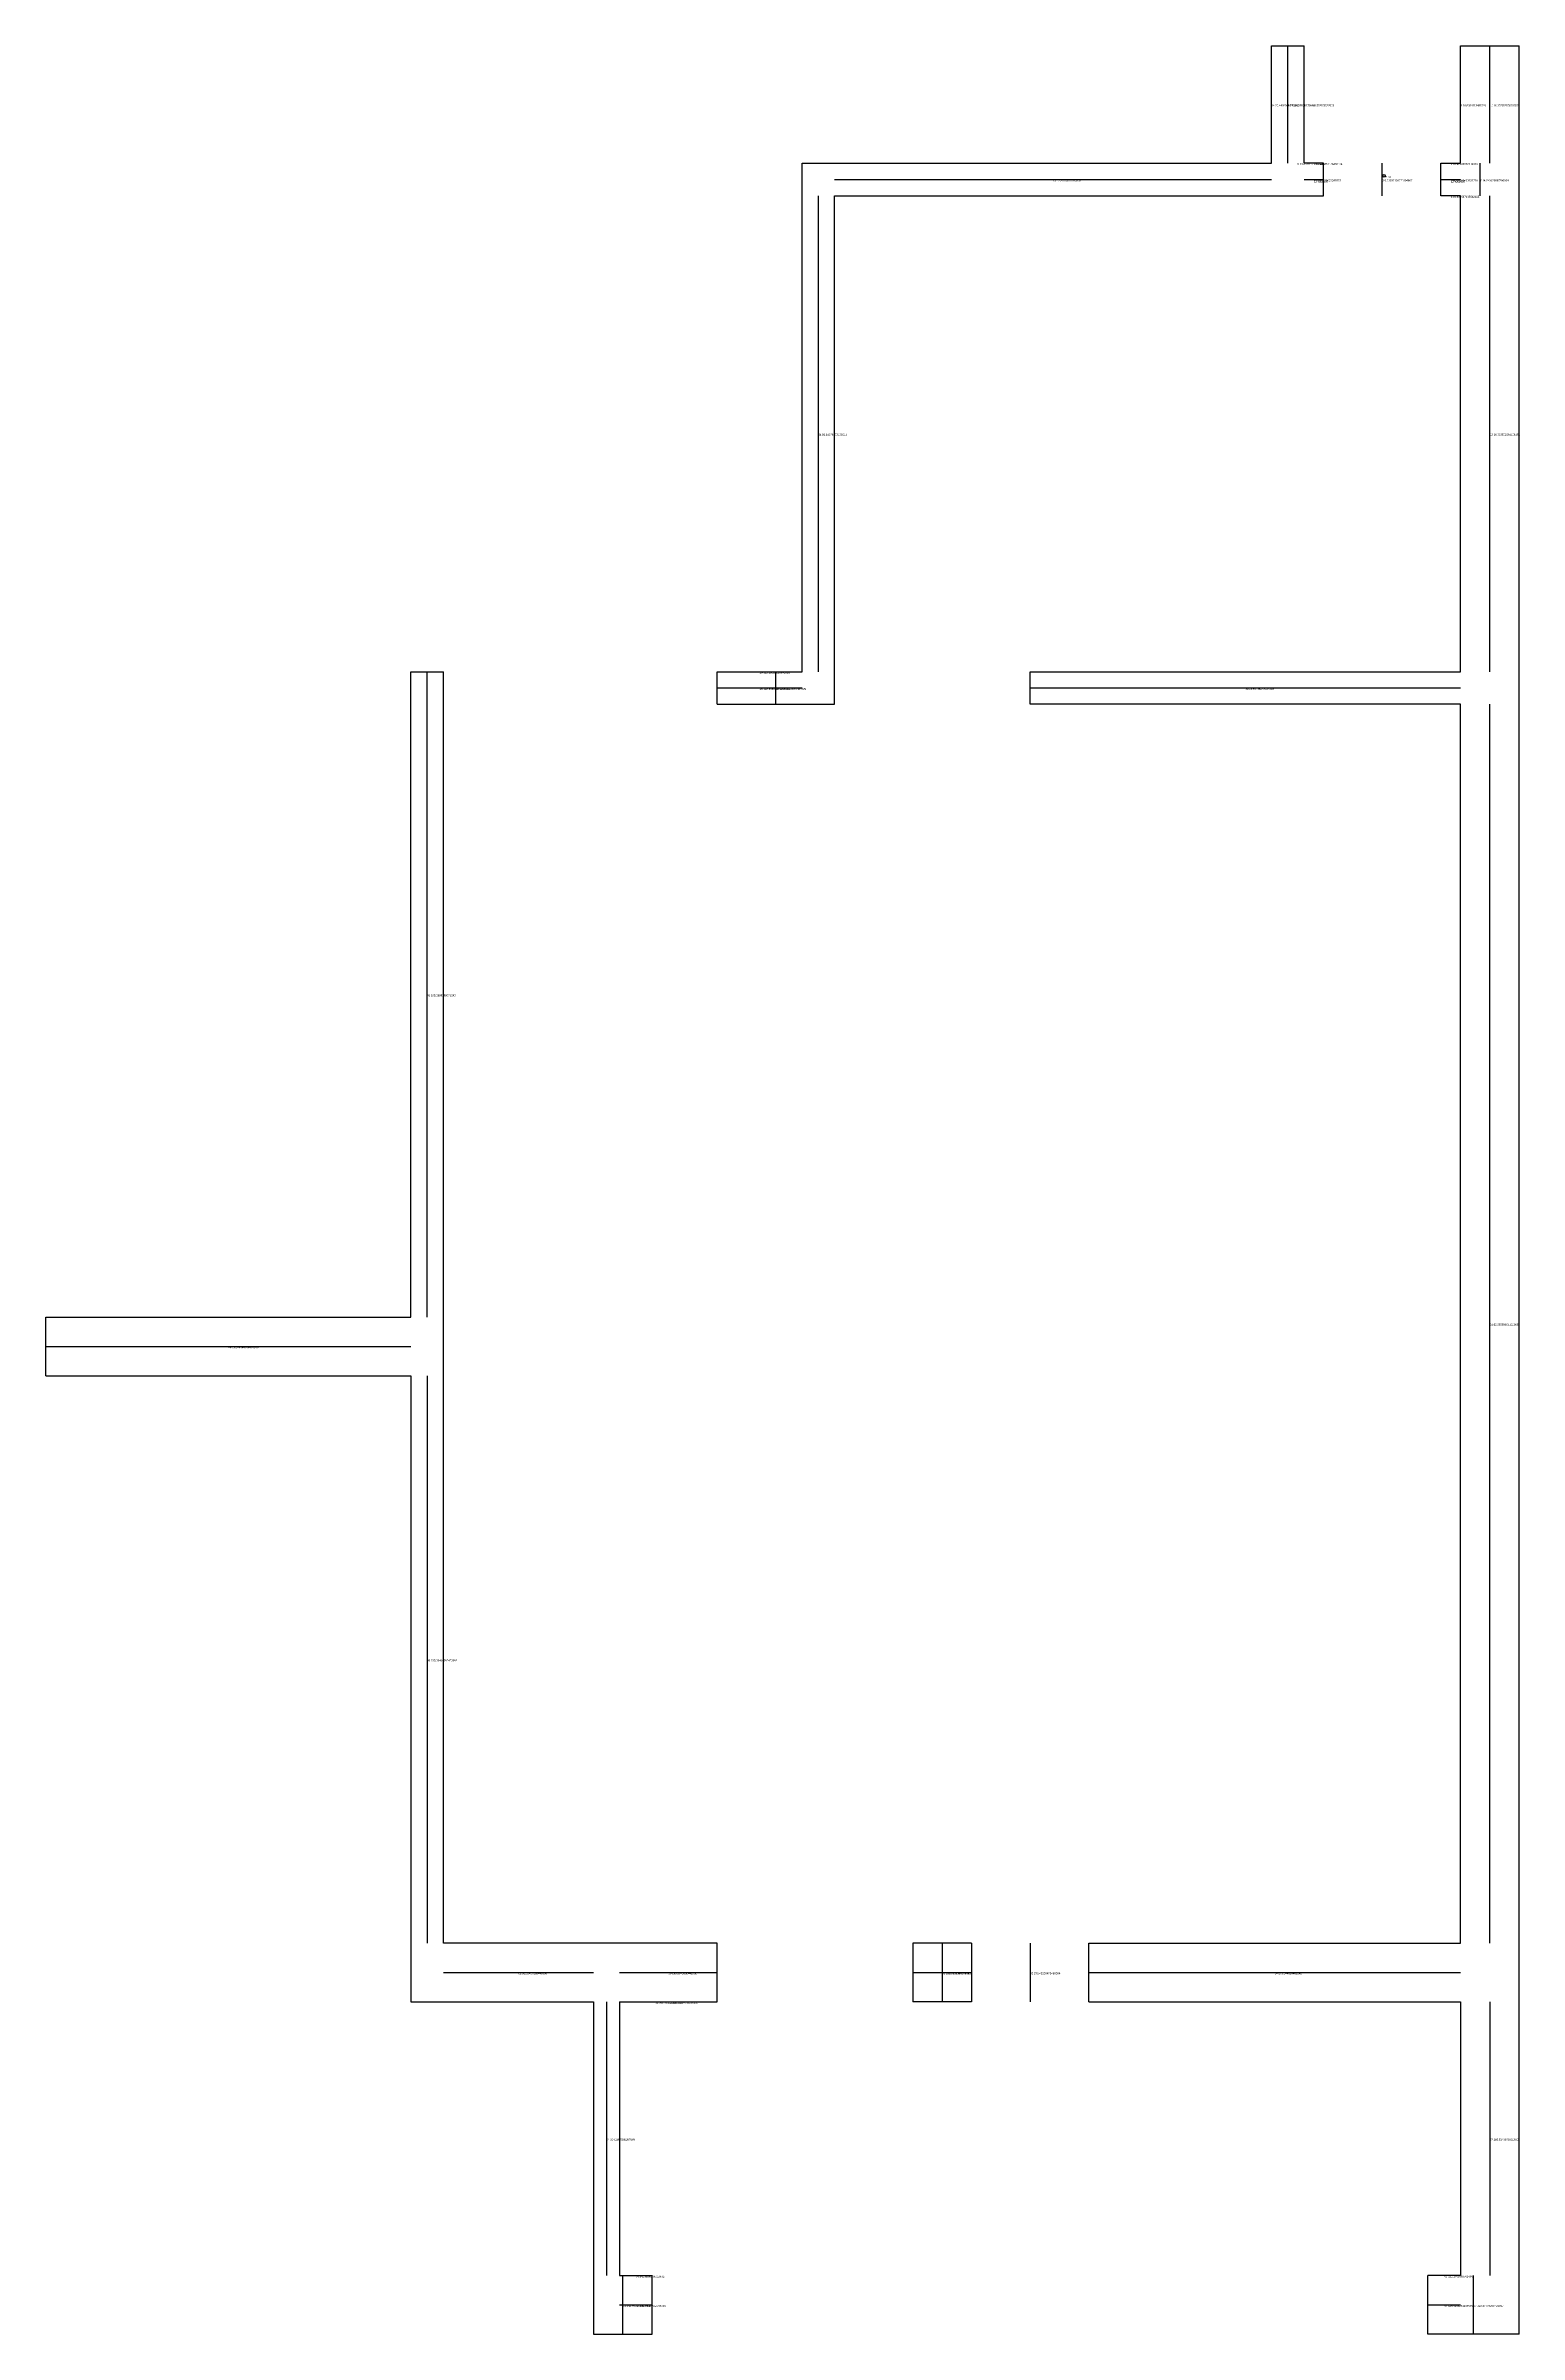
# Model space of a CAD drawing. Header units: metres. Extents: x 328 to 784, y 390 to 981.
# Drawn here: x 558 to 784, y 390 to 741 of the extents above; entities that cross this region are included whole.
import ezdxf

# ---------------------------------------------------------------- set-up
doc = ezdxf.new("R2010")
doc.units = ezdxf.units.M

msp = doc.modelspace()

# ---------------------------------------------------------------- linework, layer by layer
at = {"layer": 'centrelines'}
for p, q in [((748.5, 723), (748.5, 741)), ((779.5, 723), (779.5, 741)), ((746, 732), (746, 732)), ((751, 732), (751, 732)), ((775, 732), (775, 732)), ((679, 720.5), (746, 720.5)), ((750, 723), (750, 723)), ((751, 720.5), (754, 720.5)), ((752.5, 723), (752.5, 723)), ((763, 718), (763, 723)), ((772, 720.5), (775, 720.5)), ((773.5, 723), (773.5, 723)), ((778, 718), (778, 723)), ((676.5, 645), (676.5, 718)), ((773.5, 718), (773.5, 718)), ((779.5, 645), (779.5, 718)), ((616.5, 546), (616.5, 645)), ((661, 642.5), (674, 642.5)), ((667.5, 645), (667.5, 645)), ((670, 640), (670, 645)), ((709, 642.5), (775, 642.5)), ((779.5, 450), (779.5, 640)), ((558, 541.5), (614, 541.5)), ((616.5, 537), (616.5, 450)), ((695.5, 450), (695.5, 441)), ((709, 450), (709, 441)), ((619, 445.5), (642, 445.5)), ((646, 445.5), (661, 445.5)), ((691, 445.5), (700, 445.5)), ((718, 445.5), (775, 445.5)), ((644, 441), (644, 399)), ((651.5, 441), (651.5, 441)), ((653.5, 441), (653.5, 441)), ((779.5, 441), (779.5, 399)), ((646.5, 390), (646.5, 399)), ((648.5, 399), (648.5, 399)), ((772.5, 399), (772.5, 399)), ((777, 390), (777, 399)), ((646, 394.5), (651, 394.5)), ((770, 394.5), (775, 394.5))]:
    msp.add_line(p, q, dxfattribs=at)
at = {"layer": 'entity_location'}
msp.add_circle((763.26, 721.04), 0.2, dxfattribs=at)
at = {"layer": 'wall'}
for p, q in [((746, 723), (746, 741)), ((746, 741), (751, 741)), ((751, 723), (751, 741)), ((775, 723), (775, 741)), ((775, 741), (784, 741)), ((784, 390), (784, 741)), ((674, 645), (674, 723)), ((674, 723), (746, 723)), ((754, 723), (751, 723)), ((754, 718), (754, 723)), ((772, 718), (772, 723)), ((772, 723), (775, 723)), ((679, 640), (679, 718)), ((679, 718), (754, 718)), ((775, 718), (772, 718)), ((775, 645), (775, 718)), ((614, 546), (614, 645)), ((614, 645), (619, 645)), ((619, 450), (619, 645)), ((661, 640), (661, 645)), ((661, 645), (674, 645)), ((709, 640), (709, 645)), ((709, 645), (775, 645)), ((661, 640), (679, 640)), ((775, 640), (709, 640)), ((775, 450), (775, 640)), ((558, 537), (558, 546)), ((558, 546), (614, 546)), ((558, 537), (614, 537)), ((614, 537), (614, 441)), ((661, 450), (619, 450)), ((661, 441), (661, 450)), ((700, 450), (691, 450)), ((691, 450), (691, 441)), ((700, 450), (700, 441)), ((718, 441), (718, 450)), ((718, 450), (775, 450)), ((614, 441), (642, 441)), ((642, 441), (642, 390)), ((646, 441), (661, 441)), ((646, 441), (646, 399)), ((700, 441), (691, 441)), ((718, 441), (775, 441)), ((775, 441), (775, 399)), ((646, 399), (651, 399)), ((651, 390), (651, 399)), ((775, 399), (770, 399)), ((770, 390), (770, 399)), ((642, 390), (651, 390)), ((784, 390), (770, 390))]:
    msp.add_line(p, q, dxfattribs=at)

# ---------------------------------------------------------------- texts
at = {"layer": 'centrelines', "char_height": 0.3, "attachment_point": 1}
for s, insert in [('14 20.442894497756612', (746, 732)), ('8 14.88837020137425', (748.5, 732)), ('11 16.441357073527023', (751, 732)), ('9 16.0582813491576', (775, 732)), ('10 16.357950558813528', (779.5, 732)), ('13 17.26795373163752', (712.5, 720.5)), ('6 13.402815127614481', (750, 723)), ('5 10.935657128468154', (752.5, 723)), ('2 9.275359035340323', (752.5, 720.5)), ('0 0.25937130271904607', (763, 720.5)), ('3 10.42568952718315', (773.5, 723)), ('1 8.757563493151716', (773.5, 720.5)), ('7 14.740628697280954', (778, 720.5)), ('4 10.683567135542168', (773.5, 718)), ('34 86.81276772150011', (676.5, 681.5)), ('12 16.523502991406154', (779.5, 681.5)), ('39 122.28083230990624', (667.5, 645)), ('35 118.89681209258418', (667.5, 642.5)), ('36 120.33310057457099', (670, 642.5)), ('30 78.54436046224203', (742, 642.5)), ('41 165.2908280071243', (616.5, 595.5)), ('31 82.65558894120085', (779.5, 545)), ('48 233.48348398865056', (586, 541.5)), ('49 235.39464667473862', (616.5, 493.5)), ('62 301.0457269440586', (630.5, 445.5)), ('59 293.9075936442836', (653.5, 445.5)), ('56 279.38571498508213', (695.5, 445.5)), ('58 282.712650300904', (695.5, 445.5)), ('55 276.42200475460004', (709, 445.5)), ('54 275.544360462242', (746.5, 445.5)), ('63 301.5211450308007', (651.5, 441)), ('61 300.78557714005217', (653.5, 441)), ('64 304.3807508207869', (644, 420)), ('57 280.51488703309326', (779.5, 420)), ('70 341.8805104233492', (648.5, 399)), ('66 322.1769068761066', (772.5, 399)), ('71 342.55703305076173', (646.5, 394.5)), ('72 345.30187632704286', (648.5, 394.5)), ('68 326.6139241136686', (772.5, 394.5)), ('67 322.33736206423697', (777, 394.5))]:
    msp.add_mtext(s, dxfattribs=dict(at, insert=insert))
at = {"layer": 'chosen_line', "color": 3, "char_height": 0.5, "attachment_point": 1}
for insert in [(752.5, 720.5), (773.5, 720.5)]:
    msp.add_mtext('chosen', dxfattribs=dict(at, insert=insert))
at = {"layer": 'debug', "insert": (763.26, 721.04), "char_height": 0.2, "attachment_point": 1}
msp.add_mtext('763, 721', dxfattribs=at)

doc.saveas('drawing.dxf')
